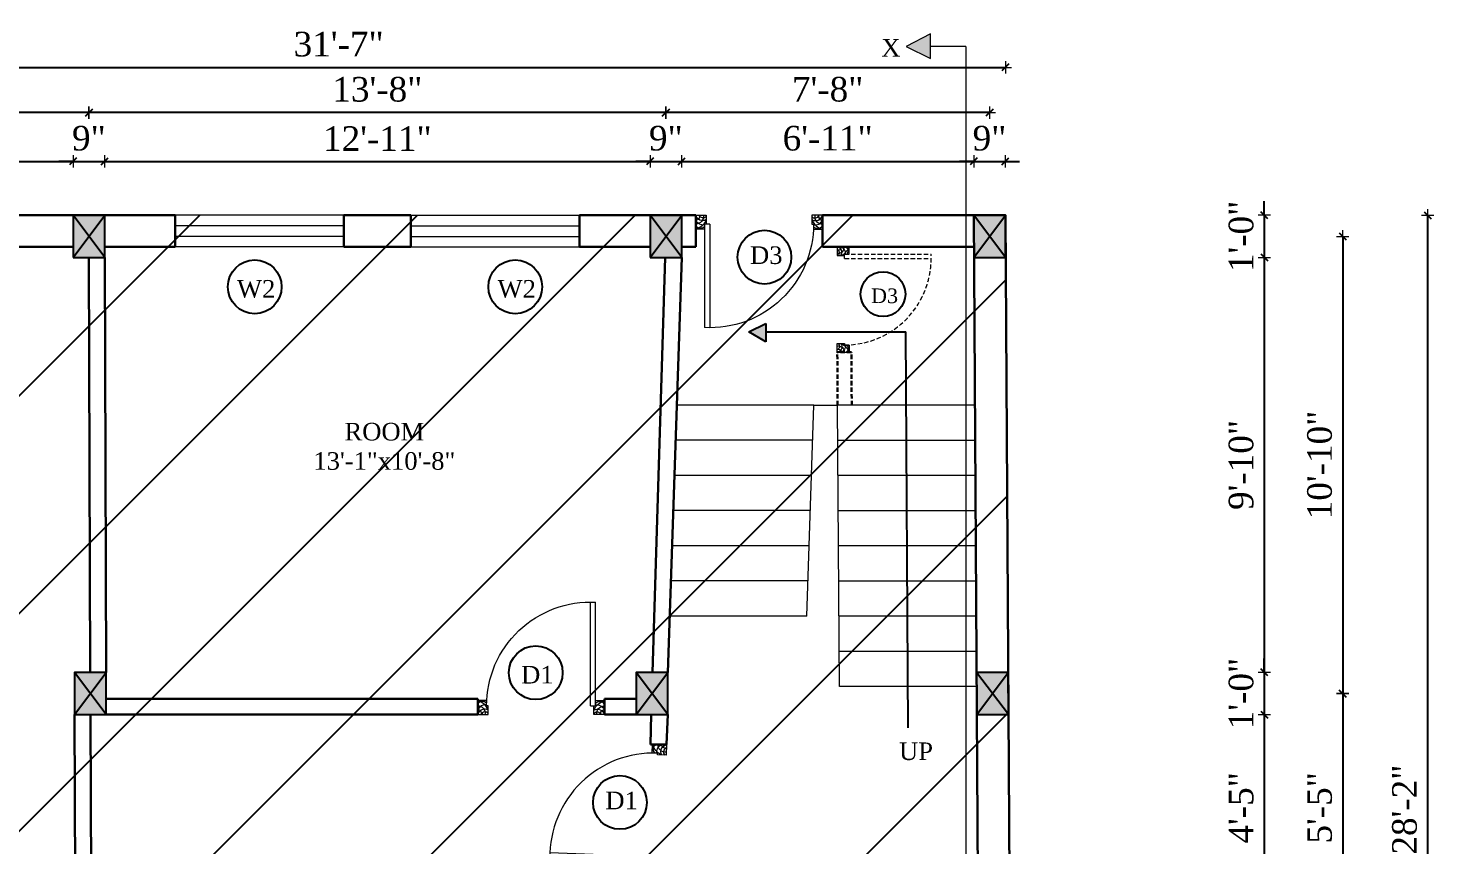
# Model space of a CAD drawing. Header units: inches. Extents: x 4069 to 291496, y -47643 to 12535.
# Drawn here: x 91397.2 to 91796.8, y -1029.8 to -797.6 of the extents above; entities that cross this region are included whole.
import ezdxf

# ---------------------------------------------------------------- set-up
doc = ezdxf.new("R2010")
doc.units = ezdxf.units.IN
doc.header["$LTSCALE"] = 5
doc.header["$MEASUREMENT"] = 0
doc.linetypes.add('HIDDEN', pattern=[0.375, 0.25, -0.125])
for name, color, linetype, lineweight in [('A-WALL', 7, 'Continuous', 9), ('Dimension', 7, 'Continuous', 18), ('DOOR', 62, 'Continuous', 0), ('Dw', 2, 'Continuous', 18), ('tefriş', 30, 'Continuous', 9)]:
    doc.layers.add(name, color=color, linetype=linetype, lineweight=lineweight)
doc.layers.add('dim line', color=7, linetype='Continuous', lineweight=15, true_color=0xfab2b2)
doc.layers.add('TEXT', color=6, linetype='Continuous')
doc.layers.add('WALL', color=7, linetype='Continuous')
doc.styles.add('ordinary', font='times.ttf')
doc.dimstyles.new('Copy of 96', dxfattribs={"dimtxt": 7, "dimasz": 4, "dimexe": 0.5, "dimexo": 0.5, "dimgap": 3, "dimtad": 1, "dimdec": 1, "dimzin": 11, "dimdsep": 46, "dimlunit": 4, "dimtxsty": 'ordinary', "dimblk": 'OBLIQUE', "dimcen": 0.09, "dimse1": 1, "dimse2": 1, "dimclrt": 6, "dimazin": 0, "dimtfac": 1, "dimtdec": 1, "dimtix": 1, "dimtmove": 2, "dimatfit": 3, "dimldrblk": 'leader', "dimfxl": 0.5, "dimfxlon": 1, "dimtolj": 1, "dimtzin": 0, "dimarcsym": 0})

# ---------------------------------------------------------------- blocks, each defined once
blk = doc.blocks.new('C1a')
at = {"color": 1, "ltscale": 5}
for p, q in [((18657.75, 4625.76), (18648.75, 4625.76)), ((18648.75, 4625.76), (18648.82, 4613.76)), ((18657.82, 4613.76), (18657.75, 4625.76)), ((18648.82, 4613.76), (18657.82, 4613.76))]:
    blk.add_line(p, q, dxfattribs=at)
blk = doc.blocks.new('A$C27B36B59')
at = {"layer": 'DOOR'}
for p, q in [((0, 4), (0, 0)), ((2.5, 4), (0, 4)), ((2.5, 2.5), (2.5, 4)), ((0, 0), (3, 0)), ((3, 2.5), (2.5, 2.5)), ((3, 0), (3, 2.5))]:
    blk.add_line(p, q, dxfattribs=at)
for centre, radius, start, end in [((-1.4, -0.54), 4.75, 22.1411, 72.838), ((1.34, 2.09), 1.64, 45.138, 144.8948), ((2.21, 0.3), 2.49, 83.3149, 152.658), ((0.13, 0.37), 2.05, 349.4875, 93.6805), ((1.96, -0.47), 2.01, 58.7447, 166.495), ((-0.06, 0.32), 1.13, 343.542, 86.947), ((2.08, -0.4), 1.17, 38.2816, 160.1519)]:
    blk.add_arc(centre, radius, start, end, dxfattribs=at)
blk = doc.blocks.new('D2')
at = {"layer": 'DOOR'}
for p, q in [((74473.95, 24047.59), (74473.95, 24018.09)), ((74473.95, 24047.59), (74475.45, 24047.59)), ((74475.45, 24047.59), (74475.45, 24018.13))]:
    blk.add_line(p, q, dxfattribs=at)
blk.add_arc((74473.95, 24047.59), 29.5, 180, 272.9146, dxfattribs=at)
at = {"layer": 'DOOR', "xscale": -1, "rotation": 180}
blk.add_blockref('A$C27B36B59', (74441.95, 24050.09), dxfattribs=at)
at = {"layer": 'DOOR', "rotation": 180}
blk.add_blockref('A$C27B36B59', (74477.95, 24050.09), dxfattribs=at)
blk = doc.blocks.new('smalldoor hidden')
at = {"layer": 'DOOR', "linetype": 'HIDDEN'}
for p, q in [((9851.61, -757.15), (9876.16, -757.15)), ((9851.61, -758.4), (9851.61, -757.15)), ((9851.61, -758.4), (9876.19, -758.4))]:
    blk.add_line(p, q, dxfattribs=at)
blk.add_arc((9851.61, -758.4), 24.58, 270, 2.9146, dxfattribs=at)
at = {"layer": 'DOOR', "linetype": 'HIDDEN', "yscale": 0.8333000000020547, "zscale": 0.8333000000002357, "rotation": 270}
for p, xscale in [((9849.52, -755.07), 0.8332999999984168), ((9849.52, -785.07), -0.8332999999984168)]:
    blk.add_blockref('A$C27B36B59', p, dxfattribs=dict(at, xscale=xscale))
blk = doc.blocks.new('x-x')
at = {"ltscale": 5}
for points in [[(11364.03, -701.52), (11364.03, -694.51), (11357.15, -698.09)], [(11364.03, -1135.52), (11364.03, -1128.51), (11357.15, -1132.09)]]:
    blk.add_hatch(color=256, dxfattribs=at).paths.add_polyline_path(points)
for p, q in [((11364.03, -694.51), (11357.15, -698.09)), ((11364.03, -701.52), (11364.03, -694.51)), ((11357.15, -698.09), (11364.03, -701.52)), ((11374.13, -698.09), (11364.03, -698.09)), ((11374.13, -698.09), (11374.13, -1132.09)), ((11364.03, -1128.51), (11357.15, -1132.09)), ((11364.03, -1135.52), (11364.03, -1128.51)), ((11357.15, -1132.09), (11364.03, -1135.52)), ((11374.13, -1132.09), (11364.03, -1132.09))]:
    blk.add_line(p, q, dxfattribs=at)
at = {"layer": 'A-WALL', "color": 1, "ltscale": 5}
blk.add_line((11374.13, -1120.09), (11374.13, -1132.09), dxfattribs=at)
at = {"layer": 'TEXT', "style": 'ordinary'}
for p in [(11350.08, -700.97), (11350.08, -1134.1)]:
    blk.add_text('X', height=5, dxfattribs=at).set_placement(p)
blk = doc.blocks.new('oblique')
at = {"color": 0, "lineweight": -2}
blk.add_line((0.25, 0.25), (-0.25, -0.25), dxfattribs=at)
at = {"layer": 'dim line', "lineweight": 9}
for p, q in [((-0.4375, 0), (0.4375, 0)), ((0, 0.4375), (0, -0.4375))]:
    blk.add_line(p, q, dxfattribs=at)
blk = doc.blocks.new('*D2590')
at = {"layer": 'A-WALL', "color": 0, "lineweight": -2, "ltscale": 50, "transparency": 16777216}
blk.add_line((91306.32, -835.48), (91409.97, -835.48), dxfattribs=at)
at = {"layer": 'Defpoints', "color": 0, "ltscale": 50, "transparency": 16777216}
for p in [(91409.97, -835.48), (91306.32, -850.79), (91409.97, -850.79)]:
    blk.add_point(p, dxfattribs=at)
at = {"layer": 'A-WALL', "color": 0, "lineweight": -2, "ltscale": 50, "transparency": 16777216, "xscale": 4, "yscale": 4, "zscale": 4}
for p, rotation in [((91306.32, -835.48), 180.0000000000261), ((91409.97, -835.48), 2.605510395054913e-11)]:
    blk.add_blockref('oblique', p, dxfattribs=dict(at, rotation=rotation))
at = {"layer": 'A-WALL', "color": 6, "ltscale": 50, "transparency": 16777216, "insert": (91358.14, -828.92), "char_height": 7, "attachment_point": 5, "style": 'ordinary'}
blk.add_mtext('\\A1;8\'-8"', dxfattribs=at)
blk = doc.blocks.new('_OBLIQUE')
at = {"color": 0, "linetype": 'ByBlock'}
blk.add_line((-0.5, -0.5), (0.5, 0.5), dxfattribs=at)
blk = doc.blocks.new('leader')
at = {"layer": 'Dimension'}
for p, q in [((0, -4.328), (0, 4.328)), ((-4.424, 0), (4.424, 0))]:
    blk.add_line(p, q, dxfattribs=at)
blk = doc.blocks.new('*D2591')
at = {"layer": 'A-WALL', "color": 0, "lineweight": -2, "ltscale": 50, "transparency": 16777216}
for p, q in [((91409.97, -835.48), (91405.97, -835.48)), ((91409.97, -835.48), (91418.97, -835.48)), ((91418.97, -835.48), (91422.97, -835.48))]:
    blk.add_line(p, q, dxfattribs=at)
at = {"layer": 'Defpoints', "color": 0, "ltscale": 50, "transparency": 16777216}
for p in [(91418.97, -835.48), (91409.97, -850.79), (91418.97, -850.79)]:
    blk.add_point(p, dxfattribs=at)
at = {"layer": 'A-WALL', "color": 0, "lineweight": -2, "ltscale": 50, "transparency": 16777216, "xscale": 4, "yscale": 4, "zscale": 4}
for p, rotation in [((91409.97, -835.48), 2.605915483400167e-11), ((91418.97, -835.48), 180.0000000000261)]:
    blk.add_blockref('oblique', p, dxfattribs=dict(at, rotation=rotation))
at = {"layer": 'A-WALL', "color": 6, "ltscale": 50, "transparency": 16777216, "insert": (91414.47, -828.91), "char_height": 7, "attachment_point": 5, "style": 'ordinary'}
blk.add_mtext('\\A1;9"', dxfattribs=at)
blk = doc.blocks.new('*D2592')
at = {"layer": 'A-WALL', "color": 0, "lineweight": -2, "ltscale": 50, "transparency": 16777216}
blk.add_line((91418.97, -835.48), (91573.97, -835.48), dxfattribs=at)
at = {"layer": 'Defpoints', "color": 0, "ltscale": 50, "transparency": 16777216}
for p in [(91573.97, -835.48), (91418.97, -850.79), (91573.97, -850.79)]:
    blk.add_point(p, dxfattribs=at)
at = {"layer": 'A-WALL', "color": 0, "lineweight": -2, "ltscale": 50, "transparency": 16777216, "xscale": 4, "yscale": 4, "zscale": 4}
for p, rotation in [((91418.97, -835.48), 180.0000000000261), ((91573.97, -835.48), 2.605510395054913e-11)]:
    blk.add_blockref('oblique', p, dxfattribs=dict(at, rotation=rotation))
at = {"layer": 'A-WALL', "color": 6, "ltscale": 50, "transparency": 16777216, "insert": (91496.47, -828.98), "char_height": 7, "attachment_point": 5, "style": 'ordinary'}
blk.add_mtext('\\A1;12\'-11"', dxfattribs=at)
blk = doc.blocks.new('*D2593')
at = {"layer": 'A-WALL', "color": 0, "lineweight": -2, "ltscale": 50, "transparency": 16777216}
for p, q in [((91573.97, -835.48), (91569.97, -835.48)), ((91573.97, -835.48), (91582.97, -835.48)), ((91582.97, -835.48), (91586.97, -835.48))]:
    blk.add_line(p, q, dxfattribs=at)
at = {"layer": 'Defpoints', "color": 0, "ltscale": 50, "transparency": 16777216}
for p in [(91582.97, -835.48), (91573.97, -850.79), (91582.97, -850.79)]:
    blk.add_point(p, dxfattribs=at)
at = {"layer": 'A-WALL', "color": 0, "lineweight": -2, "ltscale": 50, "transparency": 16777216, "xscale": 4, "yscale": 4, "zscale": 4}
for p, rotation in [((91573.97, -835.48), 2.605915483400167e-11), ((91582.97, -835.48), 180.0000000000261)]:
    blk.add_blockref('oblique', p, dxfattribs=dict(at, rotation=rotation))
at = {"layer": 'A-WALL', "color": 6, "ltscale": 50, "transparency": 16777216, "insert": (91578.47, -828.91), "char_height": 7, "attachment_point": 5, "style": 'ordinary'}
blk.add_mtext('\\A1;9"', dxfattribs=at)
blk = doc.blocks.new('*D2594')
at = {"layer": 'A-WALL', "color": 0, "lineweight": -2, "ltscale": 50, "transparency": 16777216}
blk.add_line((91582.97, -835.48), (91665.97, -835.48), dxfattribs=at)
at = {"layer": 'Defpoints', "color": 0, "ltscale": 50, "transparency": 16777216}
for p in [(91665.97, -835.48), (91582.97, -850.79), (91665.97, -850.79)]:
    blk.add_point(p, dxfattribs=at)
at = {"layer": 'A-WALL', "color": 0, "lineweight": -2, "ltscale": 50, "transparency": 16777216, "xscale": 4, "yscale": 4, "zscale": 4}
for p, rotation in [((91582.97, -835.48), 180.0000000000261), ((91665.97, -835.48), 2.605510395054913e-11)]:
    blk.add_blockref('oblique', p, dxfattribs=dict(at, rotation=rotation))
at = {"layer": 'A-WALL', "color": 6, "ltscale": 50, "transparency": 16777216, "insert": (91624.47, -828.92), "char_height": 7, "attachment_point": 5, "style": 'ordinary'}
blk.add_mtext('\\A1;6\'-11"', dxfattribs=at)
blk = doc.blocks.new('*D2595')
at = {"layer": 'A-WALL', "color": 0, "lineweight": -2, "ltscale": 50, "transparency": 16777216}
for p, q in [((91665.97, -835.48), (91661.97, -835.48)), ((91665.97, -835.48), (91674.97, -835.48)), ((91674.97, -835.48), (91678.97, -835.48))]:
    blk.add_line(p, q, dxfattribs=at)
at = {"layer": 'Defpoints', "color": 0, "ltscale": 50, "transparency": 16777216}
for p in [(91674.97, -835.48), (91665.97, -850.79), (91674.97, -850.79)]:
    blk.add_point(p, dxfattribs=at)
at = {"layer": 'A-WALL', "color": 0, "lineweight": -2, "ltscale": 50, "transparency": 16777216, "xscale": 4, "yscale": 4, "zscale": 4}
for p, rotation in [((91665.97, -835.48), 2.605915483400167e-11), ((91674.97, -835.48), 180.0000000000261)]:
    blk.add_blockref('oblique', p, dxfattribs=dict(at, rotation=rotation))
at = {"layer": 'A-WALL', "color": 6, "ltscale": 50, "transparency": 16777216, "insert": (91670.47, -828.91), "char_height": 7, "attachment_point": 5, "style": 'ordinary'}
blk.add_mtext('\\A1;9"', dxfattribs=at)
blk = doc.blocks.new('*D2596')
at = {"layer": 'A-WALL', "color": 0, "lineweight": -2, "ltscale": 50, "transparency": 16777216}
blk.add_line((91670.47, -821.57), (91578.47, -821.57), dxfattribs=at)
at = {"layer": 'Defpoints', "color": 0, "ltscale": 50, "transparency": 16777216}
for p in [(91578.47, -821.57), (91578.47, -850.79), (91670.47, -850.79)]:
    blk.add_point(p, dxfattribs=at)
at = {"layer": 'A-WALL', "color": 0, "lineweight": -2, "ltscale": 50, "transparency": 16777216, "xscale": 4, "yscale": 4, "zscale": 4, "rotation": 180}
blk.add_blockref('oblique', (91578.47, -821.57), dxfattribs=at)
at = {"layer": 'A-WALL', "color": 0, "lineweight": -2, "ltscale": 50, "transparency": 16777216, "xscale": 4, "yscale": 4, "zscale": 4}
blk.add_blockref('oblique', (91670.47, -821.57), dxfattribs=at)
at = {"layer": 'A-WALL', "color": 6, "ltscale": 50, "transparency": 16777216, "insert": (91624.47, -815), "char_height": 7, "attachment_point": 5, "style": 'ordinary'}
blk.add_mtext('\\A1;7\'-8"', dxfattribs=at)
blk = doc.blocks.new('*D2597')
at = {"layer": 'A-WALL', "color": 0, "lineweight": -2, "ltscale": 50, "transparency": 16777216}
blk.add_line((91578.47, -821.57), (91414.47, -821.57), dxfattribs=at)
at = {"layer": 'Defpoints', "color": 0, "ltscale": 50, "transparency": 16777216}
for p in [(91414.47, -821.57), (91414.47, -850.79), (91578.47, -850.79)]:
    blk.add_point(p, dxfattribs=at)
at = {"layer": 'A-WALL', "color": 0, "lineweight": -2, "ltscale": 50, "transparency": 16777216, "xscale": 4, "yscale": 4, "zscale": 4, "rotation": 180}
blk.add_blockref('oblique', (91414.47, -821.57), dxfattribs=at)
at = {"layer": 'A-WALL', "color": 0, "lineweight": -2, "ltscale": 50, "transparency": 16777216, "xscale": 4, "yscale": 4, "zscale": 4}
blk.add_blockref('oblique', (91578.47, -821.57), dxfattribs=at)
at = {"layer": 'A-WALL', "color": 6, "ltscale": 50, "transparency": 16777216, "insert": (91496.47, -815.01), "char_height": 7, "attachment_point": 5, "style": 'ordinary'}
blk.add_mtext('\\A1;13\'-8"', dxfattribs=at)
blk = doc.blocks.new('*D2598')
at = {"layer": 'A-WALL', "color": 0, "lineweight": -2, "ltscale": 50, "transparency": 16777216}
blk.add_line((91414.47, -821.57), (91301.14, -821.57), dxfattribs=at)
at = {"layer": 'Defpoints', "color": 0, "ltscale": 50, "transparency": 16777216}
for p in [(91301.14, -821.57), (91301.14, -850.79), (91414.47, -850.79)]:
    blk.add_point(p, dxfattribs=at)
at = {"layer": 'A-WALL', "color": 0, "lineweight": -2, "ltscale": 50, "transparency": 16777216, "xscale": 4, "yscale": 4, "zscale": 4, "rotation": 180}
blk.add_blockref('oblique', (91301.14, -821.57), dxfattribs=at)
at = {"layer": 'A-WALL', "color": 0, "lineweight": -2, "ltscale": 50, "transparency": 16777216, "xscale": 4, "yscale": 4, "zscale": 4}
blk.add_blockref('oblique', (91414.47, -821.57), dxfattribs=at)
at = {"layer": 'A-WALL', "color": 6, "ltscale": 50, "transparency": 16777216, "insert": (91357.81, -815), "char_height": 7, "attachment_point": 5, "style": 'ordinary'}
blk.add_mtext('\\A1;9\'-5"', dxfattribs=at)
blk = doc.blocks.new('*D2569')
at = {"layer": 'A-WALL', "color": 0, "lineweight": -2, "ltscale": 50, "transparency": 16777216}
blk.add_line((91295.97, -808.73), (91674.97, -808.73), dxfattribs=at)
at = {"layer": 'Defpoints', "color": 0, "ltscale": 50, "transparency": 16777216}
for p in [(91674.97, -808.73), (91295.97, -850.79), (91674.97, -850.79)]:
    blk.add_point(p, dxfattribs=at)
at = {"layer": 'A-WALL', "color": 0, "lineweight": -2, "ltscale": 50, "transparency": 16777216, "xscale": 4, "yscale": 4, "zscale": 4, "rotation": 180}
blk.add_blockref('oblique', (91295.97, -808.73), dxfattribs=at)
at = {"layer": 'A-WALL', "color": 0, "lineweight": -2, "ltscale": 50, "transparency": 16777216, "xscale": 4, "yscale": 4, "zscale": 4}
blk.add_blockref('oblique', (91674.97, -808.73), dxfattribs=at)
at = {"layer": 'A-WALL', "color": 6, "ltscale": 50, "transparency": 16777216, "insert": (91485.47, -802.16), "char_height": 7, "attachment_point": 5, "style": 'ordinary'}
blk.add_mtext('\\A1;31\'-7"', dxfattribs=at)
blk = doc.blocks.new('*D2601')
at = {"layer": 'A-WALL', "color": 0, "lineweight": -2, "ltscale": 50, "transparency": 16777216}
for p, q in [((91748.57, -850.79), (91748.57, -846.79)), ((91748.57, -850.79), (91748.57, -862.79)), ((91748.57, -862.79), (91748.57, -866.79))]:
    blk.add_line(p, q, dxfattribs=at)
at = {"layer": 'Defpoints', "color": 0, "ltscale": 50, "transparency": 16777216}
for p in [(91674.97, -850.79), (91675.04, -862.79), (91748.57, -862.79)]:
    blk.add_point(p, dxfattribs=at)
at = {"layer": 'A-WALL', "color": 0, "lineweight": -2, "ltscale": 50, "transparency": 16777216, "xscale": 4, "yscale": 4, "zscale": 4}
for p, rotation in [((91748.57, -850.79), 270), ((91748.57, -862.79), 90)]:
    blk.add_blockref('oblique', p, dxfattribs=dict(at, rotation=rotation))
at = {"layer": 'A-WALL', "color": 6, "ltscale": 50, "transparency": 16777216, "insert": (91742.01, -856.79), "char_height": 7, "attachment_point": 5, "rotation": 90, "style": 'ordinary'}
blk.add_mtext('\\A1;1\'-0"', dxfattribs=at)
blk = doc.blocks.new('*D2602')
at = {"layer": 'A-WALL', "color": 0, "lineweight": -2, "ltscale": 50, "transparency": 16777216}
blk.add_line((91748.57, -862.79), (91748.57, -980.79), dxfattribs=at)
at = {"layer": 'Defpoints', "color": 0, "ltscale": 50, "transparency": 16777216}
for p in [(91675.04, -862.79), (91675.77, -980.79), (91748.57, -980.79)]:
    blk.add_point(p, dxfattribs=at)
at = {"layer": 'A-WALL', "color": 0, "lineweight": -2, "ltscale": 50, "transparency": 16777216, "xscale": 4, "yscale": 4, "zscale": 4}
for p, rotation in [((91748.57, -862.79), 90), ((91748.57, -980.79), 270)]:
    blk.add_blockref('oblique', p, dxfattribs=dict(at, rotation=rotation))
at = {"layer": 'A-WALL', "color": 6, "ltscale": 50, "transparency": 16777216, "insert": (91742, -921.79), "char_height": 7, "attachment_point": 5, "rotation": 90, "style": 'ordinary'}
blk.add_mtext('\\A1;9\'-10"', dxfattribs=at)
blk = doc.blocks.new('*D2603')
at = {"layer": 'A-WALL', "color": 0, "lineweight": -2, "ltscale": 50, "transparency": 16777216}
for p, q in [((91748.57, -980.79), (91748.57, -976.79)), ((91748.57, -980.79), (91748.57, -992.79)), ((91748.57, -992.79), (91748.57, -996.79))]:
    blk.add_line(p, q, dxfattribs=at)
at = {"layer": 'Defpoints', "color": 0, "ltscale": 50, "transparency": 16777216}
for p in [(91675.77, -980.79), (91675.84, -992.79), (91748.57, -992.79)]:
    blk.add_point(p, dxfattribs=at)
at = {"layer": 'A-WALL', "color": 0, "lineweight": -2, "ltscale": 50, "transparency": 16777216, "xscale": 4, "yscale": 4, "zscale": 4}
for p, rotation in [((91748.57, -980.79), 270), ((91748.57, -992.79), 90)]:
    blk.add_blockref('oblique', p, dxfattribs=dict(at, rotation=rotation))
at = {"layer": 'A-WALL', "color": 6, "ltscale": 50, "transparency": 16777216, "insert": (91742.01, -986.79), "char_height": 7, "attachment_point": 5, "rotation": 90, "style": 'ordinary'}
blk.add_mtext('\\A1;1\'-0"', dxfattribs=at)
blk = doc.blocks.new('*D2604')
at = {"layer": 'A-WALL', "color": 0, "lineweight": -2, "ltscale": 50, "transparency": 16777216}
blk.add_line((91748.57, -992.79), (91748.57, -1045.79), dxfattribs=at)
at = {"layer": 'Defpoints', "color": 0, "ltscale": 50, "transparency": 16777216}
for p in [(91675.84, -992.79), (91676.17, -1045.79), (91748.57, -1045.79)]:
    blk.add_point(p, dxfattribs=at)
at = {"layer": 'A-WALL', "color": 0, "lineweight": -2, "ltscale": 50, "transparency": 16777216, "xscale": 4, "yscale": 4, "zscale": 4}
for p, rotation in [((91748.57, -992.79), 90), ((91748.57, -1045.79), 270)]:
    blk.add_blockref('oblique', p, dxfattribs=dict(at, rotation=rotation))
at = {"layer": 'A-WALL', "color": 6, "ltscale": 50, "transparency": 16777216, "insert": (91742.01, -1019.29), "char_height": 7, "attachment_point": 5, "rotation": 90, "style": 'ordinary'}
blk.add_mtext('\\A1;4\'-5"', dxfattribs=at)
blk = doc.blocks.new('*D2608')
at = {"layer": 'A-WALL', "color": 0, "lineweight": -2, "ltscale": 50, "transparency": 16777216}
blk.add_line((91770.88, -856.79), (91770.88, -986.79), dxfattribs=at)
at = {"layer": 'Defpoints', "color": 0, "ltscale": 50, "transparency": 16777216}
for p in [(91675.01, -856.79), (91675.8, -986.79), (91770.88, -986.79)]:
    blk.add_point(p, dxfattribs=at)
at = {"layer": 'A-WALL', "color": 0, "lineweight": -2, "ltscale": 50, "transparency": 16777216, "xscale": 4, "yscale": 4, "zscale": 4}
for p, rotation in [((91770.88, -856.79), 90), ((91770.88, -986.79), 270)]:
    blk.add_blockref('oblique', p, dxfattribs=dict(at, rotation=rotation))
at = {"layer": 'A-WALL', "color": 6, "ltscale": 50, "transparency": 16777216, "insert": (91764.32, -921.79), "char_height": 7, "attachment_point": 5, "rotation": 90, "style": 'ordinary'}
blk.add_mtext('\\A1;10\'-10"', dxfattribs=at)
blk = doc.blocks.new('*D2609')
at = {"layer": 'A-WALL', "color": 0, "lineweight": -2, "ltscale": 50, "transparency": 16777216}
blk.add_line((91770.88, -986.79), (91770.88, -1051.79), dxfattribs=at)
at = {"layer": 'Defpoints', "color": 0, "ltscale": 50, "transparency": 16777216}
for p in [(91675.8, -986.79), (91676.2, -1051.79), (91770.88, -1051.79)]:
    blk.add_point(p, dxfattribs=at)
at = {"layer": 'A-WALL', "color": 0, "lineweight": -2, "ltscale": 50, "transparency": 16777216, "xscale": 4, "yscale": 4, "zscale": 4}
for p, rotation in [((91770.88, -986.79), 90), ((91770.88, -1051.79), 270)]:
    blk.add_blockref('oblique', p, dxfattribs=dict(at, rotation=rotation))
at = {"layer": 'A-WALL', "color": 6, "ltscale": 50, "transparency": 16777216, "insert": (91764.32, -1019.29), "char_height": 7, "attachment_point": 5, "rotation": 90, "style": 'ordinary'}
blk.add_mtext('\\A1;5\'-5"', dxfattribs=at)
blk = doc.blocks.new('*D2611')
at = {"layer": 'A-WALL', "color": 0, "lineweight": -2, "ltscale": 50, "transparency": 16777216}
blk.add_line((91795.03, -1188.79), (91795.03, -850.79), dxfattribs=at)
at = {"layer": 'Defpoints', "color": 0, "ltscale": 50, "transparency": 16777216}
for p in [(91674.97, -850.79), (91795.03, -850.79), (91677.05, -1188.79)]:
    blk.add_point(p, dxfattribs=at)
at = {"layer": 'A-WALL', "color": 0, "lineweight": -2, "ltscale": 50, "transparency": 16777216, "xscale": 4, "yscale": 4, "zscale": 4}
for p, rotation in [((91795.03, -850.79), 90), ((91795.03, -1188.79), 270)]:
    blk.add_blockref('oblique', p, dxfattribs=dict(at, rotation=rotation))
at = {"layer": 'A-WALL', "color": 6, "ltscale": 50, "transparency": 16777216, "insert": (91788.47, -1019.79), "char_height": 7, "attachment_point": 5, "rotation": 90, "style": 'ordinary'}
blk.add_mtext('\\A1;28\'-2"', dxfattribs=at)

msp = doc.modelspace()

# ---------------------------------------------------------------- hatches: boundary and pattern name
at = {"layer": 'WALL', "linetype": 'ByBlock', "ltscale": 5, "true_color": 0xf8991e}
h = msp.add_hatch(dxfattribs=at)
h.set_pattern_fill('ANSI31', color=30, scale=350)
h.set_pattern_definition([(45, (84659.745, 1396.263), (-30.93592, 30.93592), [])])
h.paths.add_polyline_path([(91104.04733, -1188.78894), (91295.96844, -850.78894), (91674.96844, -850.78894), (91676.45688, -1092.78894), (91725.04733, -1092.78894), (91725.04733, -1182.78894), (91677.04733, -1182.78894), (91677.04733, -1188.78894)])
h = msp.add_hatch(color=30, dxfattribs=at)
h.dxf.hatch_style = 1
h.paths.add_polyline_path([(91414.46836, -856.78894), (91409.96836, -862.78894), (91418.96836, -862.78894)])
h.paths.add_polyline_path([(91418.96836, -862.78894), (91418.96836, -850.78894), (91414.46836, -856.78894)])
h.paths.add_polyline_path([(91414.46836, -856.78894), (91418.96836, -850.78894), (91409.96836, -850.78894)])
h.paths.add_polyline_path([(91409.96836, -850.78894), (91409.96836, -862.78894), (91414.46836, -856.78894)])
h = msp.add_hatch(color=30, dxfattribs=at)
h.dxf.hatch_style = 1
h.paths.add_polyline_path([(91578.46836, -856.78894), (91573.96836, -862.78894), (91582.96836, -862.78894)])
h.paths.add_polyline_path([(91582.96836, -862.78894), (91582.96836, -850.78894), (91578.46836, -856.78894)])
h.paths.add_polyline_path([(91578.46836, -856.78894), (91582.96836, -850.78894), (91573.96836, -850.78894)])
h.paths.add_polyline_path([(91573.96836, -850.78894), (91573.96836, -862.78894), (91578.46836, -856.78894)])
h = msp.add_hatch(color=30, dxfattribs=at)
h.dxf.hatch_style = 1
h.paths.add_polyline_path([(91675.04225, -862.78894), (91670.50526, -856.78894), (91666.04208, -862.78894)])
h.paths.add_polyline_path([(91675.04225, -862.78894), (91674.96844, -850.78894), (91670.50526, -856.78894)])
h.paths.add_polyline_path([(91674.96844, -850.78894), (91665.96827, -850.78894), (91670.50526, -856.78894)])
h.paths.add_polyline_path([(91670.50526, -856.78894), (91665.96827, -850.78894), (91666.04208, -862.78894)])
at = {"layer": 'WALL', "linetype": 'ByBlock', "ltscale": 5}
msp.add_hatch(color=2, dxfattribs=at).paths.add_polyline_path([(91602.0727, -883.95397), (91606.93384, -881.55138), (91606.93384, -886.79963)])
at = {"layer": 'WALL', "linetype": 'ByBlock', "ltscale": 5, "true_color": 0xf8991e}
h = msp.add_hatch(color=30, dxfattribs=at)
h.dxf.hatch_style = 1
h.paths.add_polyline_path([(91414.89859, -986.78894), (91410.39859, -992.78894), (91419.39859, -992.78894)])
h.paths.add_polyline_path([(91419.39859, -992.78894), (91419.39859, -980.78894), (91414.89859, -986.78894)])
h.paths.add_polyline_path([(91414.89859, -986.78894), (91419.39859, -980.78894), (91410.39859, -980.78894)])
h.paths.add_polyline_path([(91410.39859, -980.78894), (91410.39859, -992.78894), (91414.89859, -986.78894)])
h = msp.add_hatch(color=30, dxfattribs=at)
h.dxf.hatch_style = 1
h.paths.add_polyline_path([(91574.51209, -986.78894), (91570.01209, -992.78894), (91579.01209, -992.78894)])
h.paths.add_polyline_path([(91579.01209, -992.78894), (91579.01209, -980.78894), (91574.51209, -986.78894)])
h.paths.add_polyline_path([(91574.51209, -986.78894), (91579.01209, -980.78894), (91570.01209, -980.78894)])
h.paths.add_polyline_path([(91570.01209, -980.78894), (91570.01209, -992.78894), (91574.51209, -986.78894)])
h = msp.add_hatch(color=30, dxfattribs=at)
h.dxf.hatch_style = 1
h.paths.add_polyline_path([(91675.84182, -992.78894), (91671.30483, -986.78894), (91666.84165, -992.78894)])
h.paths.add_polyline_path([(91675.84182, -992.78894), (91675.76801, -980.78894), (91671.30483, -986.78894)])
h.paths.add_polyline_path([(91675.76801, -980.78894), (91666.76784, -980.78894), (91671.30483, -986.78894)])
h.paths.add_polyline_path([(91671.30483, -986.78894), (91666.76784, -980.78894), (91666.84165, -992.78894)])

# ---------------------------------------------------------------- linework, layer by layer
at = {"color": 1, "ltscale": 5}
for p, q in [((91409.96836, -862.78894), (91418.96836, -850.78894)), ((91418.96836, -862.78894), (91409.96836, -850.78894)), ((91573.96836, -862.78894), (91582.96836, -850.78894)), ((91582.96836, -862.78894), (91573.96836, -850.78894)), ((91675.04225, -862.78894), (91665.96827, -850.78894)), ((91666.04208, -862.78894), (91674.96844, -850.78894)), ((91581.5602, -914.78886), (91581.22529, -914.77763)), ((91410.39859, -992.78894), (91419.39859, -980.78894)), ((91419.39859, -992.78894), (91410.39859, -980.78894)), ((91570.01209, -992.78894), (91579.01209, -980.78894)), ((91579.01209, -992.78894), (91570.01209, -980.78894)), ((91675.84182, -992.78894), (91666.76784, -980.78894)), ((91666.84165, -992.78894), (91675.76801, -980.78894))]:
    msp.add_line(p, q, dxfattribs=at)
at = {"layer": 'A-WALL', "lineweight": 30}
for p, q in [((91438.96836, -850.78894), (91391.58807, -850.78894)), ((91438.96836, -850.78894), (91438.96836, -859.78894)), ((91505.96836, -850.78894), (91486.96836, -850.78894)), ((91486.96836, -850.78894), (91486.96836, -859.78894)), ((91505.96836, -850.78894), (91505.96836, -859.78894)), ((91582.96836, -850.78894), (91553.96836, -850.78894)), ((91553.96836, -850.78894), (91553.96836, -859.78894)), ((91586.96844, -850.78894), (91582.96836, -850.78894)), ((91586.96844, -850.78894), (91586.96844, -859.78894)), ((91674.96844, -850.78894), (91622.96844, -850.78894)), ((91622.96844, -850.78894), (91622.96844, -859.78894)), ((91668.04716, -1188.78894), (91665.96827, -850.78894)), ((91676.45688, -1092.78894), (91674.96844, -850.78894)), ((91409.96836, -859.78894), (91391.58807, -859.78894)), ((91414.87873, -980.78894), (91414.48821, -862.78894)), ((91438.96836, -859.78894), (91418.96836, -859.78894)), ((91419.39859, -980.78894), (91418.96836, -862.78894)), ((91505.96836, -859.78894), (91486.96836, -859.78894)), ((91573.96836, -859.78894), (91553.96836, -859.78894)), ((91578.28576, -862.78894), (91574.69468, -980.78894)), ((91582.96836, -862.78894), (91579.01209, -980.78894)), ((91586.96844, -859.78894), (91582.96836, -859.78894)), ((91666.02363, -859.78894), (91622.96844, -859.78894)), ((91419.39859, -988.28894), (91525.01209, -988.28894)), ((91525.01209, -988.28894), (91525.01209, -992.78894)), ((91561.01209, -988.28894), (91570.01209, -988.28894)), ((91561.01209, -988.28894), (91561.01209, -992.78894)), ((91410.6137, -1045.78894), (91410.39859, -992.78894)), ((91415.11367, -1045.77067), (91414.89855, -992.77067)), ((91419.39859, -992.78894), (91525.01209, -992.78894)), ((91561.01209, -992.78894), (91570.01209, -992.78894)), ((91574.32949, -992.78894), (91574.07081, -1001.28894)), ((91579.01209, -992.78894), (91578.69484, -1001.28894)), ((91574.07081, -1001.28894), (91578.69484, -1001.28894))]:
    msp.add_line(p, q, dxfattribs=at)
at = {"layer": 'A-WALL', "linetype": 'HIDDEN', "lineweight": 30}
for p, q in [((91627.3004, -904.78886), (91627.20799, -889.76377)), ((91631.20807, -889.76377), (91627.20799, -889.76377)), ((91631.30048, -904.78886), (91631.20807, -889.76377))]:
    msp.add_line(p, q, dxfattribs=at)
at = {"layer": 'Dw', "color": 3}
for p, q in [((91486.96836, -850.78894), (91438.96836, -850.78894)), ((91505.96836, -850.78894), (91553.96836, -850.78894)), ((91486.96836, -853.78894), (91438.96836, -853.78894)), ((91505.96836, -853.78894), (91553.96836, -853.78894)), ((91486.96836, -856.78894), (91438.96836, -856.78894)), ((91505.96836, -856.78894), (91553.96836, -856.78894)), ((91486.96836, -859.78894), (91438.96836, -859.78894)), ((91505.96836, -859.78894), (91553.96836, -859.78894))]:
    msp.add_line(p, q, dxfattribs=at)
at = {"layer": 'tefriş', "ltscale": 5}
for p, q in [((91620.5602, -904.78886), (91581.5602, -904.78886)), ((91618.54853, -964.78886), (91620.5602, -904.78886)), ((91620.5602, -904.78886), (91627.3004, -904.78886)), ((91666.3004, -904.78886), (91627.3004, -904.78886)), ((91627.79245, -984.78886), (91627.3004, -904.78886)), ((91620.22529, -914.77763), (91581.22529, -914.77763)), ((91666.36192, -914.79151), (91627.36192, -914.79151)), ((91619.89039, -924.76641), (91580.89039, -924.76641)), ((91666.42343, -924.79113), (91627.42343, -924.79113)), ((91619.55549, -934.75518), (91580.55549, -934.75518)), ((91666.48492, -934.78886), (91627.48492, -934.78886)), ((91619.21909, -944.78886), (91580.21909, -944.78886)), ((91666.54643, -944.79038), (91627.54643, -944.79038)), ((91618.88569, -954.73272), (91579.88569, -954.73272)), ((91666.60794, -954.79), (91627.60794, -954.79)), ((91618.54853, -964.78886), (91579.54853, -964.78886)), ((91666.66944, -964.78962), (91627.66944, -964.78962)), ((91666.73094, -974.78924), (91627.73094, -974.78924)), ((91666.79245, -984.78886), (91627.79245, -984.78886))]:
    msp.add_line(p, q, dxfattribs=at)
at = {"layer": 'TEXT'}
for centre, radius in [((91606.49483, -862.70855), 7.64038), ((91461.60009, -871.13771), 7.64038), ((91535.66783, -871.13771), 7.64038), ((91640.2032, -873.21625), 6.36673), ((91541.4857, -980.86933), 7.64038), ((91565.43158, -1017.76255), 7.64038)]:
    msp.add_circle(centre, radius, dxfattribs=at)
at = {"layer": 'WALL', "color": 2, "linetype": 'ByBlock', "ltscale": 5}
for p, q in [((91602.0727, -883.95397), (91606.93384, -881.55138)), ((91606.93384, -881.55138), (91606.93384, -886.79963)), ((91606.93384, -886.79963), (91602.0727, -883.95397)), ((91606.93384, -883.95397), (91646.67226, -883.95397)), ((91647.36472, -996.5402), (91646.67226, -883.95397))]:
    msp.add_line(p, q, dxfattribs=at)
for points in [[(91409.96836, -862.78894), (91418.96836, -862.78894), (91418.96836, -850.78894), (91409.96836, -850.78894)], [(91573.96836, -862.78894), (91582.96836, -862.78894), (91582.96836, -850.78894), (91573.96836, -850.78894)], [(91665.96827, -850.78894), (91666.04208, -862.78894), (91675.04225, -862.78894), (91674.96844, -850.78894)], [(91410.39859, -992.78894), (91419.39859, -992.78894), (91419.39859, -980.78894), (91410.39859, -980.78894)], [(91570.01209, -992.78894), (91579.01209, -992.78894), (91579.01209, -980.78894), (91570.01209, -980.78894)], [(91666.76784, -980.78894), (91666.84165, -992.78894), (91675.84182, -992.78894), (91675.76801, -980.78894)]]:
    msp.add_lwpolyline(points, close=True, dxfattribs=at)

# ---------------------------------------------------------------- block references
at = {"layer": 'A-WALL', "color": 1}
for name, p in [('x-x', (80289.63071, -104.69798)), ('smalldoor hidden', (81777.68494, -104.69798))]:
    msp.add_blockref(name, p, dxfattribs=at)
at = {"layer": 'WALL', "color": 2, "linetype": 'ByBlock', "xscale": -1}
msp.add_blockref('D2', (166064.91967, -24900.87685), dxfattribs=at)
at = {"layer": 'WALL', "color": 2, "linetype": 'ByBlock', "ltscale": 5}
for p in [(73017.22303, -5476.54811), (73018.0226, -5606.54811)]:
    msp.add_blockref('C1a', p, dxfattribs=at)
at = {"layer": 'WALL', "color": 2, "linetype": 'ByBlock', "xscale": -1, "rotation": 180}
msp.add_blockref('D2', (17083.06086, 23057.29898), dxfattribs=at)
at = {"layer": 'WALL', "color": 2, "linetype": 'ByBlock', "rotation": 267.8625062016944}
msp.add_blockref('D2', (70321.84999, 74285.85234), dxfattribs=at)

# ---------------------------------------------------------------- texts
at = {"layer": 'TEXT', "style": 'ordinary'}
for s, height, rotation, p in [('D3', 5, 0.0003881, (91602.39686, -864.63368)), ('W2', 5, 0.0003881, (91456.56709, -874.20183)), ('W2', 5, 0.0003881, (91530.63484, -874.20183)), ('D3', 4.1665, 359.9996119, (91636.78834, -875.76953)), ('D1', 5, 0.0003881, (91537.33568, -983.93344)), ('UP', 5, 359.9996119, (91644.75653, -1005.69509)), ('D1', 5, 359.9996119, (91561.28154, -1019.68762))]:
    msp.add_text(s, height=height, rotation=rotation, dxfattribs=at).set_placement(p)
at = {"layer": 'TEXT', "insert": (91498.46274, -923.23194), "char_height": 5, "attachment_point": 8, "rotation": 359.9996119, "style": 'ordinary'}
msp.add_mtext_dynamic_manual_height_columns('ROOM\\P13\'-1"x10\'-8"', width=101.5687276, gutter_width=1720.71691, heights=[0], dxfattribs=at)

# ---------------------------------------------------------------- dimensions: what is measured, and where the dimension line sits
at = {"layer": 'A-WALL', "ltscale": 50}
for base, p1, p2, picture, middle in [((91674.96844, -808.73014), (91295.96844, -850.78894), (91674.96844, -850.78894), '*D2569', (91485.46844, -802.15948)), ((91301.14327, -821.57395), (91414.46836, -850.78894), (91301.14327, -850.78894), '*D2598', (91357.80581, -815.00329)), ((91414.46836, -821.57395), (91578.46836, -850.78894), (91414.46836, -850.78894), '*D2597', (91496.46836, -815.01338))]:
    dim = msp.add_linear_dim(base=base, p1=p1, p2=p2, dimstyle='Copy of 96', override={"dimdec": 0, "dimblk": 'oblique', "dimtdec": 0, "dimarcsym": 1}, dxfattribs=at)
    dim.commit()
    dim.dimension.update_dxf_attribs({"geometry": picture, "text_midpoint": middle})
dim = msp.add_aligned_dim(p1=(91670.46836, -850.78894), p2=(91578.46836, -850.78894), distance=-29.21499, dimstyle='Copy of 96', override={"dimdec": 0, "dimblk": 'oblique', "dimtdec": 0, "dimarcsym": 1}, dxfattribs=at)
dim.commit()
dim.dimension.update_dxf_attribs({"geometry": '*D2596', "text_midpoint": (91624.46836, -815.00329)})
for base, p1, p2, angle, picture, middle in [((91409.96836, -835.47589), (91306.3181, -850.78894), (91409.96836, -850.78894), 180, '*D2590', (91358.14323, -828.91533)), ((91418.96836, -835.47589), (91409.96836, -850.78894), (91418.96836, -850.78894), 180, '*D2591', (91414.46836, -828.90523)), ((91573.96836, -835.47589), (91418.96836, -850.78894), (91573.96836, -850.78894), 180, '*D2592', (91496.46836, -828.97589)), ((91582.96836, -835.47589), (91573.96836, -850.78894), (91582.96836, -850.78894), 180, '*D2593', (91578.46836, -828.90523)), ((91665.96827, -835.47589), (91582.96836, -850.78894), (91665.96827, -850.78894), 180, '*D2594', (91624.46832, -828.91533)), ((91674.96844, -835.47589), (91665.96827, -850.78894), (91674.96844, -850.78894), 180, '*D2595', (91670.46836, -828.90523)), ((91748.57229, -862.78894), (91674.96844, -850.78894), (91675.04225, -862.78894), 90, '*D2601', (91742.01173, -856.78894)), ((91795.03244, -850.78894), (91677.04733, -1188.78894), (91674.96844, -850.78894), 90, '*D2611', (91788.47188, -1019.78894)), ((91770.87709, -986.78894), (91675.00535, -856.78894), (91675.80492, -986.78894), 90, '*D2608', (91764.31653, -921.78894)), ((91748.57229, -980.78894), (91675.04225, -862.78894), (91675.76801, -980.78894), 90, '*D2602', (91742.00163, -921.78894)), ((91748.57229, -992.78894), (91675.76801, -980.78894), (91675.84182, -992.78894), 90, '*D2603', (91742.01173, -986.78894)), ((91770.87709, -1051.78894), (91675.80492, -986.78894), (91676.2047, -1051.78894), 90, '*D2609', (91764.31653, -1019.28894)), ((91748.57229, -1045.78894), (91675.84182, -992.78894), (91676.1678, -1045.78894), 90, '*D2604', (91742.01173, -1019.28894))]:
    dim = msp.add_linear_dim(base=base, p1=p1, p2=p2, angle=angle, dimstyle='Copy of 96', override={"dimdec": 0, "dimblk": 'oblique', "dimtdec": 0, "dimarcsym": 1}, dxfattribs=at)
    dim.commit()
    dim.dimension.update_dxf_attribs({"geometry": picture, "text_midpoint": middle})

doc.saveas('drawing.dxf')
